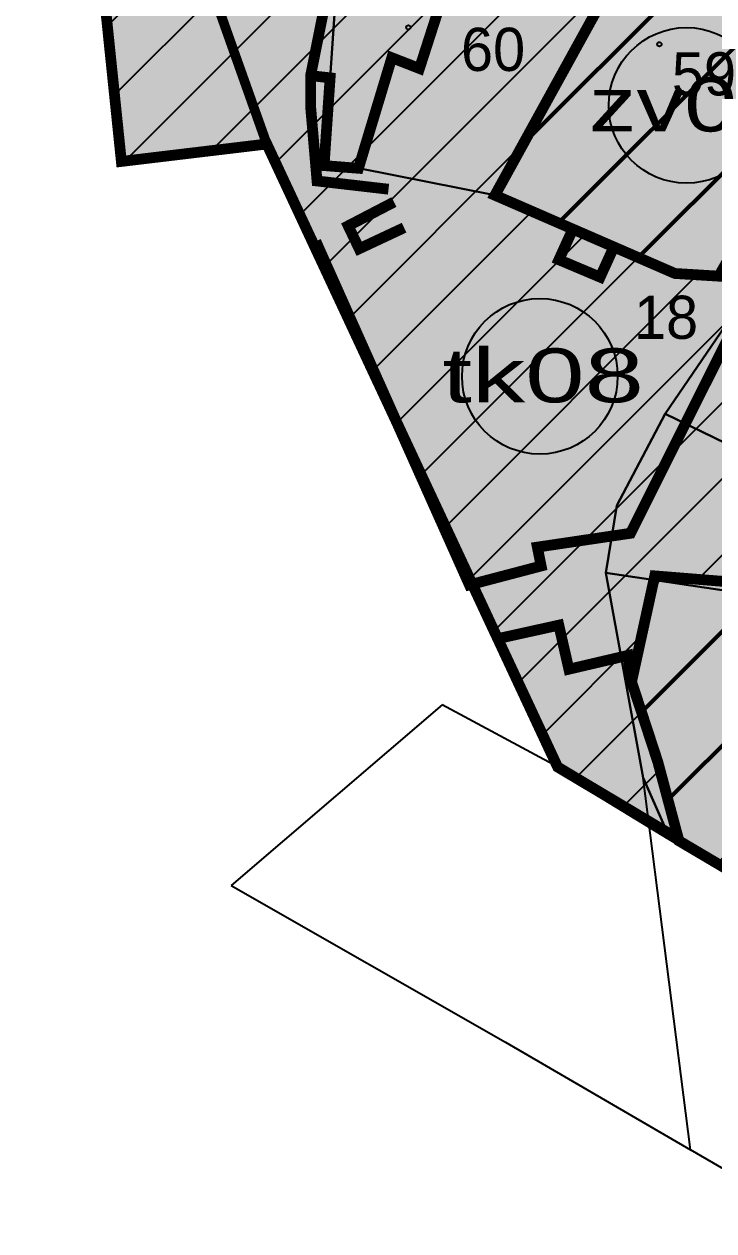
# Model space of a CAD drawing. Extents: x 219756 to 220247, y 631873 to 632472.
# Drawn here: x 219858.4 to 219890.4, y 632067.3 to 632123.3 of the extents above; entities that cross this region are included whole.
import ezdxf
from ezdxf.enums import TextEntityAlignment as Align

# ---------------------------------------------------------------- set-up
doc = ezdxf.new("R2010")
doc.units = 0
doc.header["$MEASUREMENT"] = 0
for name, color, linetype in [('1601', 1, 'Continuous'), ('1602', 1, 'Continuous'), ('1602_OLD', 7, 'Continuous'), ('1603', 7, 'Continuous'), ('1802', 5, 'Continuous'), ('1803A', 7, 'Continuous'), ('18NOTE99', 2, 'Continuous'), ('YEUD7151', 7, 'Continuous'), ('YEUD7637', 7, 'Continuous')]:
    doc.layers.add(name, color=color, linetype=linetype)
doc.styles.add('HEBTEXT', font='HEBTXT')
doc.styles.add('HEBTXT', font='hebtxt')
doc.styles.add('WinHeb_WindowsTTF', font='arial.ttf')

# ---------------------------------------------------------------- blocks, each defined once
blk = doc.blocks.new('1803')
blk.add_circle((0, 0), 3.606)
at = {"style": 'HEBTEXT'}
for tag, p in [('MIGRASH', (0, 0)), ('TABA', (0, -3.333)), ('YEUD', (0, -6.667))]:
    blk.add_attdef(tag, text='', height=2.5, dxfattribs=at).set_placement(p, align=Align.MIDDLE_CENTER)
at = {"style": 'HEBTEXT', "flags": 1}
blk.add_attdef('AREA', text='', height=2.5, dxfattribs=at).set_placement((0, -10), align=Align.MIDDLE_CENTER)
blk = doc.blocks.new('PARCEL')
blk.add_circle((0, 0), 0.1)
at = {"style": 'HEBTXT'}
blk.add_attdef('PARCEL_NO', (1.572, -0.082), '', height=2, dxfattribs=at)
at = {"style": 'HEBTXT', "flags": 1}
for tag, p in [('PARCEL_BUI', (0, -6)), ('SETTLEMENT', (0, -9)), ('MUNICIPAL_', (0, -12)), ('LEGAL_AREA', (0, -15)), ('GUSH_SUFFI', (0, -18.137)), ('GUSH_NO', (0, -21.137)), ('PERIMETER', (0, -24.137)), ('AREA', (0, -27.137)), ('ON_SHEET', (0, -29.74)), ('OWNERSHIP', (0.105, -32.665))]:
    blk.add_attdef(tag, p, '', height=2, dxfattribs=at)

msp = doc.modelspace()

# ---------------------------------------------------------------- hatches: boundary and pattern name
at = {"layer": 'YEUD7151'}
for points in [[(219896.402, 632121.715), (219886.636, 632126.965), (219883.837, 632121.886), (219880.23, 632115.34), (219888.574, 632111.715), (219889.984, 632111.628), (219890.605, 632111.59), (219891.649, 632113.414), (219892.046, 632114.107)], [(219896.402, 632121.715), (219886.636, 632126.965), (219883.837, 632121.886), (219880.23, 632115.34), (219888.574, 632111.715), (219889.984, 632111.628), (219890.605, 632111.59), (219891.649, 632113.414), (219892.046, 632114.107)], [(219902.152, 632095.465), (219896.851, 632096.959), (219887.639, 632097.698), (219886.564, 632092.793), (219887.781, 632089.077), (219888.761, 632085.418), (219901.531, 632077.878), (219909.496, 632092.465)], [(219902.152, 632095.465), (219896.851, 632096.959), (219887.639, 632097.698), (219886.564, 632092.793), (219887.781, 632089.077), (219888.761, 632085.418), (219901.531, 632077.878), (219909.496, 632092.465)]]:
    msp.add_hatch(color=41, dxfattribs=at).paths.add_polyline_path(points)
at = {"layer": 'YEUD7151', "lineweight": 50}
h = msp.add_hatch(dxfattribs=at)
h.set_pattern_fill('LINE', color=250, scale=30, angle=45, style=0)
h.paths.add_polyline_path([(219896.402, 632121.715), (219886.636, 632126.965), (219883.837, 632121.886), (219880.23, 632115.34), (219888.574, 632111.715), (219889.984, 632111.628), (219890.605, 632111.59), (219891.649, 632113.414), (219892.046, 632114.107)])
h = msp.add_hatch(dxfattribs=at)
h.set_pattern_fill('LINE', color=250, scale=30, angle=45, style=0)
h.paths.add_polyline_path([(219896.402, 632121.715), (219886.636, 632126.965), (219883.837, 632121.886), (219880.23, 632115.34), (219888.574, 632111.715), (219889.984, 632111.628), (219890.605, 632111.59), (219891.649, 632113.414), (219892.046, 632114.107)])
h = msp.add_hatch(dxfattribs=at)
h.set_pattern_fill('LINE', color=250, scale=30, angle=45, style=0)
h.paths.add_polyline_path([(219902.152, 632095.465), (219896.851, 632096.959), (219887.639, 632097.698), (219886.564, 632092.793), (219887.781, 632089.077), (219888.761, 632085.418), (219901.531, 632077.878), (219909.496, 632092.465)])
h = msp.add_hatch(dxfattribs=at)
h.set_pattern_fill('LINE', color=250, scale=30, angle=45, style=0)
h.paths.add_polyline_path([(219902.152, 632095.465), (219896.851, 632096.959), (219887.639, 632097.698), (219886.564, 632092.793), (219887.781, 632089.077), (219888.761, 632085.418), (219901.531, 632077.878), (219909.496, 632092.465)])
at = {"layer": 'YEUD7637'}
h = msp.add_hatch(color=3, dxfattribs=at)
h.dxf.hatch_style = 1
h.paths.add_polyline_path([(219902.271, 632107.535), (219900.636, 632108.465), (219894.48, 632112.84), (219892.046, 632114.107), (219891.733, 632113.56), (219890.605, 632111.59), (219888.574, 632111.715), (219880.23, 632115.34), (219886.636, 632126.965), (219891.339, 632133.34), (219894.309, 632138.025), (219895.855, 632140.465), (219899.636, 632146.465), (219913.968, 632167.453), (219915.683, 632169.965), (219926.177, 632179.89), (219928.371, 632181.965), (219928.576, 632182.156), (219931.773, 632185.126), (219933.214, 632186.465), (219941.777, 632177.715), (219945.699, 632182.965), (219951.058, 632179.59), (219954.261, 632185.454), (219940.051, 632194.115), (219927.902, 632201.533), (219922.803, 632204.648), (219921.106, 632201.626), (219919.121, 632198.09), (219922.351, 632196.17), (219927.386, 632193.178), (219926.151, 632191.48), (219924.256, 632188.877), (219917.589, 632179.715), (219916.496, 632179.09), (219914.876, 632176.551), (219914.183, 632175.465), (219910.011, 632170.34), (219905.605, 632164.715), (219902.373, 632160.319), (219899.449, 632156.34), (219893.902, 632148.84), (219887.917, 632139.59), (219885.23, 632135.09), (219884.06, 632133.716), (219883.527, 632133.09), (219877.699, 632124.215), (219872.98, 632126.465), (219871.246, 632127.465), (219867.837, 632129.147), (219869.109, 632147.648), (219870.753, 632148.179), (219872.346, 632147.382), (219867.554, 632154.431), (219862.402, 632159.465), (219860.779, 632159.921), (219858.402, 632160.59), (219859.574, 632149.715), (219859.964, 632144.965), (219860.088, 632144.251), (219862.91, 632116.907), (219869.652, 632117.715), (219883.136, 632088.84), (219888.739, 632085.501), (219887.781, 632089.077), (219886.564, 632092.793), (219887.639, 632097.698), (219896.851, 632096.959), (219898.351, 632100.229), (219898.596, 632100.764), (219898.661, 632100.883), (219898.909, 632101.335), (219901.25, 632105.472)])
h = msp.add_hatch(dxfattribs=at)
h.set_pattern_fill('ANSI31', color=142, scale=20)
h.paths.add_polyline_path([(219902.271, 632107.535), (219900.636, 632108.465), (219894.48, 632112.84), (219892.046, 632114.107), (219891.733, 632113.56), (219890.605, 632111.59), (219888.574, 632111.715), (219880.23, 632115.34), (219886.636, 632126.965), (219891.339, 632133.34), (219894.309, 632138.025), (219895.855, 632140.465), (219899.636, 632146.465), (219913.968, 632167.453), (219915.683, 632169.965), (219926.177, 632179.89), (219928.371, 632181.965), (219928.576, 632182.156), (219931.773, 632185.126), (219933.214, 632186.465), (219941.777, 632177.715), (219945.699, 632182.965), (219951.058, 632179.59), (219954.261, 632185.454), (219940.051, 632194.115), (219927.902, 632201.533), (219922.803, 632204.648), (219921.106, 632201.626), (219919.121, 632198.09), (219922.351, 632196.17), (219927.386, 632193.178), (219926.151, 632191.48), (219924.256, 632188.877), (219917.589, 632179.715), (219916.496, 632179.09), (219914.876, 632176.551), (219914.183, 632175.465), (219910.011, 632170.34), (219905.605, 632164.715), (219902.373, 632160.319), (219899.449, 632156.34), (219893.902, 632148.84), (219887.917, 632139.59), (219885.23, 632135.09), (219884.06, 632133.716), (219883.527, 632133.09), (219877.699, 632124.215), (219872.98, 632126.465), (219871.246, 632127.465), (219867.837, 632129.147), (219869.109, 632147.648), (219870.753, 632148.179), (219872.346, 632147.382), (219867.554, 632154.431), (219862.402, 632159.465), (219860.779, 632159.921), (219858.402, 632160.59), (219859.574, 632149.715), (219859.964, 632144.965), (219860.088, 632144.251), (219862.91, 632116.907), (219869.652, 632117.715), (219883.136, 632088.84), (219888.739, 632085.501), (219887.781, 632089.077), (219886.564, 632092.793), (219887.639, 632097.698), (219896.851, 632096.959), (219898.351, 632100.229), (219898.596, 632100.764), (219898.661, 632100.883), (219898.909, 632101.335), (219901.25, 632105.472)])

# ---------------------------------------------------------------- linework, layer by layer
at = {"color": 6, "const_width": 0.2}
msp.add_lwpolyline([(219862.91, 632116.907), (219860.088, 632144.251), (219859.964, 632144.965)], dxfattribs=at)
at = {"layer": '1601', "const_width": 0.45}
msp.add_lwpolyline([(219933.308, 632123.965), (219929.027, 632117.965), (219924.933, 632112.34), (219923.449, 632111.09), (219919.996, 632106.465), (219915.089, 632100.215), (219914.074, 632098.965), (219910.324, 632093.84), (219909.496, 632092.465), (219901.531, 632077.878), (219901.531, 632077.878), (219901.531, 632077.878), (219901.531, 632077.878), (219888.266, 632085.711), (219883.136, 632088.84), (219869.652, 632117.715), (219865.121, 632130.465)], dxfattribs=at)
at = {"layer": '1602'}
for points in [[(219872.98, 632126.465), (219872.308, 632116.715), (219873.902, 632116.59), (219880.23, 632115.34), (219888.574, 632111.715), (219890.605, 632111.59), (219891.886, 632110.715), (219891.121, 632109.59), (219888.121, 632105.215), (219885.886, 632100.965), (219885.371, 632097.84), (219887.105, 632088.34), (219888.266, 632085.711), (219883.136, 632088.84), (219869.652, 632117.715), (219865.121, 632130.465)], [(219877.699, 632124.215), (219876.73, 632121.215), (219875.449, 632121.715), (219873.902, 632116.59), (219880.23, 632115.34), (219886.636, 632126.965)], [(219896.605, 632101.09), (219888.121, 632105.215), (219885.886, 632100.965), (219885.371, 632097.84), (219894.605, 632096.465)]]:
    msp.add_lwpolyline(points, dxfattribs=at)
for points in [[(219886.636, 632126.965), (219896.402, 632121.715), (219890.605, 632111.59), (219888.574, 632111.715), (219880.23, 632115.34)], [(219877.699, 632124.215), (219876.199, 632124.84), (219872.98, 632126.465), (219872.308, 632116.715), (219873.902, 632116.59), (219875.449, 632121.715), (219876.73, 632121.215)], [(219891.121, 632109.59), (219898.683, 632105.465), (219896.605, 632101.09), (219888.121, 632105.215)], [(219909.496, 632092.465), (219902.152, 632095.465), (219896.386, 632097.09), (219894.605, 632096.465), (219885.371, 632097.84), (219887.105, 632088.34), (219888.266, 632085.711), (219901.531, 632077.878)]]:
    msp.add_lwpolyline(points, close=True, dxfattribs=at)
at = {"layer": '1602_OLD'}
for points in [[(219865.121, 632130.465), (219869.652, 632117.715)], [(219865.121, 632130.465), (219869.652, 632117.715)], [(219865.121, 632130.465), (219869.652, 632117.715), (219883.136, 632088.84), (219883.136, 632088.84), (219883.136, 632088.84), (219883.136, 632088.84), (219888.266, 632085.711), (219887.105, 632088.34), (219885.371, 632097.84), (219885.886, 632100.965), (219888.121, 632105.215), (219891.121, 632109.59), (219891.886, 632110.715), (219890.605, 632111.59), (219888.574, 632111.715), (219880.23, 632115.34), (219873.902, 632116.59), (219872.308, 632116.715), (219872.98, 632126.465)], [(219865.121, 632130.465), (219869.652, 632117.715)], [(219865.121, 632130.465), (219869.652, 632117.715)], [(219865.121, 632130.465), (219869.652, 632117.715), (219883.136, 632088.84), (219883.136, 632088.84), (219883.136, 632088.84), (219883.136, 632088.84), (219888.266, 632085.711), (219887.105, 632088.34), (219885.371, 632097.84), (219885.886, 632100.965), (219888.121, 632105.215), (219891.121, 632109.59), (219891.886, 632110.715), (219890.605, 632111.59), (219888.574, 632111.715), (219880.23, 632115.34), (219873.902, 632116.59), (219872.308, 632116.715), (219872.98, 632126.465)], [(219872.98, 632126.465), (219872.308, 632116.715), (219873.902, 632116.59), (219880.23, 632115.34), (219888.574, 632111.715), (219890.605, 632111.59), (219891.886, 632110.715), (219891.121, 632109.59), (219888.121, 632105.215), (219885.886, 632100.965), (219885.371, 632097.84), (219887.105, 632088.34), (219888.266, 632085.711), (219883.136, 632088.84), (219869.652, 632117.715), (219865.121, 632130.465)], [(219886.636, 632126.965), (219880.23, 632115.34), (219873.902, 632116.59), (219875.449, 632121.715), (219876.73, 632121.215), (219877.699, 632124.215)], [(219886.636, 632126.965), (219880.23, 632115.34), (219873.902, 632116.59), (219875.449, 632121.715), (219876.73, 632121.215), (219877.699, 632124.215)], [(219877.699, 632124.215), (219876.73, 632121.215), (219875.449, 632121.715), (219873.902, 632116.59), (219880.23, 632115.34), (219886.636, 632126.965)], [(219886.636, 632126.965), (219880.23, 632115.34)], [(219886.636, 632126.965), (219880.23, 632115.34)], [(219886.636, 632126.965), (219880.23, 632115.34)], [(219886.636, 632126.965), (219880.23, 632115.34)], [(219872.308, 632116.715), (219872.98, 632126.465)], [(219872.308, 632116.715), (219872.98, 632126.465)], [(219872.308, 632116.715), (219872.98, 632126.465)], [(219872.308, 632116.715), (219872.98, 632126.465)], [(219877.699, 632124.215), (219876.73, 632121.215)], [(219877.699, 632124.215), (219876.73, 632121.215)], [(219877.699, 632124.215), (219876.73, 632121.215)], [(219877.699, 632124.215), (219876.73, 632121.215)], [(219875.449, 632121.715), (219873.902, 632116.59)], [(219875.449, 632121.715), (219873.902, 632116.59)], [(219875.449, 632121.715), (219873.902, 632116.59)], [(219875.449, 632121.715), (219873.902, 632116.59)], [(219876.73, 632121.215), (219875.449, 632121.715)], [(219876.73, 632121.215), (219875.449, 632121.715)], [(219876.73, 632121.215), (219875.449, 632121.715)], [(219876.73, 632121.215), (219875.449, 632121.715)], [(219869.652, 632117.715), (219883.136, 632088.84)], [(219869.652, 632117.715), (219883.136, 632088.84)], [(219869.652, 632117.715), (219883.136, 632088.84)], [(219869.652, 632117.715), (219883.136, 632088.84)], [(219873.902, 632116.59), (219872.308, 632116.715)], [(219873.902, 632116.59), (219872.308, 632116.715)], [(219873.902, 632116.59), (219872.308, 632116.715)], [(219873.902, 632116.59), (219872.308, 632116.715)], [(219873.902, 632116.59), (219880.23, 632115.34)], [(219873.902, 632116.59), (219880.23, 632115.34)], [(219873.902, 632116.59), (219880.23, 632115.34)], [(219873.902, 632116.59), (219880.23, 632115.34)], [(219880.23, 632115.34), (219888.574, 632111.715)], [(219880.23, 632115.34), (219888.574, 632111.715)], [(219880.23, 632115.34), (219888.574, 632111.715)], [(219880.23, 632115.34), (219888.574, 632111.715)], [(219888.574, 632111.715), (219890.605, 632111.59)], [(219888.574, 632111.715), (219890.605, 632111.59)], [(219888.574, 632111.715), (219890.605, 632111.59)], [(219888.574, 632111.715), (219890.605, 632111.59)], [(219888.121, 632105.215), (219891.121, 632109.59)], [(219888.121, 632105.215), (219891.121, 632109.59)], [(219888.121, 632105.215), (219891.121, 632109.59)], [(219888.121, 632105.215), (219891.121, 632109.59)], [(219896.605, 632101.09), (219888.121, 632105.215), (219885.886, 632100.965), (219885.371, 632097.84), (219894.605, 632096.465)], [(219896.605, 632101.09), (219888.121, 632105.215), (219885.886, 632100.965), (219885.371, 632097.84), (219894.605, 632096.465)], [(219896.605, 632101.09), (219888.121, 632105.215), (219885.886, 632100.965), (219885.371, 632097.84), (219894.605, 632096.465)], [(219885.886, 632100.965), (219888.121, 632105.215)], [(219885.886, 632100.965), (219888.121, 632105.215)], [(219885.886, 632100.965), (219888.121, 632105.215)], [(219885.886, 632100.965), (219888.121, 632105.215)], [(219888.121, 632105.215), (219896.605, 632101.09)], [(219888.121, 632105.215), (219896.605, 632101.09)], [(219888.121, 632105.215), (219896.605, 632101.09)], [(219888.121, 632105.215), (219896.605, 632101.09)], [(219885.371, 632097.84), (219885.886, 632100.965)], [(219885.371, 632097.84), (219885.886, 632100.965)], [(219885.371, 632097.84), (219885.886, 632100.965)], [(219885.371, 632097.84), (219885.886, 632100.965)], [(219887.105, 632088.34), (219885.371, 632097.84)], [(219894.605, 632096.465), (219885.371, 632097.84)], [(219887.105, 632088.34), (219885.371, 632097.84)], [(219894.605, 632096.465), (219885.371, 632097.84)], [(219887.105, 632088.34), (219885.371, 632097.84)], [(219894.605, 632096.465), (219885.371, 632097.84)], [(219887.105, 632088.34), (219885.371, 632097.84)], [(219894.605, 632096.465), (219885.371, 632097.84)], [(219877.777, 632091.715), (219867.996, 632083.34)], [(219877.777, 632091.715), (219867.996, 632083.34)], [(219877.777, 632091.715), (219867.996, 632083.34)], [(219877.777, 632091.715), (219867.996, 632083.34)], [(219883.136, 632088.84), (219877.777, 632091.715)], [(219883.136, 632088.84), (219877.777, 632091.715)], [(219883.136, 632088.84), (219877.777, 632091.715)], [(219883.136, 632088.84), (219877.777, 632091.715)], [(219889.293, 632071.09), (219887.105, 632088.34)], [(219889.293, 632071.09), (219887.105, 632088.34)], [(219889.293, 632071.09), (219887.105, 632088.34)], [(219889.293, 632071.09), (219887.105, 632088.34)], [(219867.996, 632083.34), (219880.714, 632076.09)], [(219867.996, 632083.34), (219880.714, 632076.09)], [(219867.996, 632083.34), (219880.714, 632076.09)], [(219867.996, 632083.34), (219880.714, 632076.09)], [(219880.714, 632076.09), (219889.293, 632071.09)], [(219880.714, 632076.09), (219889.293, 632071.09)], [(219880.714, 632076.09), (219889.293, 632071.09)], [(219880.714, 632076.09), (219889.293, 632071.09)], [(219895.777, 632067.34), (219889.293, 632071.09)], [(219895.777, 632067.34), (219889.293, 632071.09)], [(219895.777, 632067.34), (219889.293, 632071.09)], [(219895.777, 632067.34), (219889.293, 632071.09)]]:
    msp.add_lwpolyline(points, dxfattribs=at)
for points in [[(219880.23, 632115.34), (219886.636, 632126.965), (219896.402, 632121.715), (219890.605, 632111.59), (219888.574, 632111.715)], [(219880.23, 632115.34), (219886.636, 632126.965), (219896.402, 632121.715), (219890.605, 632111.59), (219888.574, 632111.715)], [(219886.636, 632126.965), (219896.402, 632121.715), (219890.605, 632111.59), (219888.574, 632111.715), (219880.23, 632115.34)], [(219877.699, 632124.215), (219876.199, 632124.84), (219872.98, 632126.465), (219872.308, 632116.715), (219873.902, 632116.59), (219875.449, 632121.715), (219876.73, 632121.215)], [(219877.699, 632124.215), (219876.199, 632124.84), (219872.98, 632126.465), (219872.308, 632116.715), (219873.902, 632116.59), (219875.449, 632121.715), (219876.73, 632121.215)], [(219877.699, 632124.215), (219876.199, 632124.84), (219872.98, 632126.465), (219872.308, 632116.715), (219873.902, 632116.59), (219875.449, 632121.715), (219876.73, 632121.215)], [(219891.121, 632109.59), (219898.683, 632105.465), (219896.605, 632101.09), (219888.121, 632105.215)], [(219891.121, 632109.59), (219898.683, 632105.465), (219896.605, 632101.09), (219888.121, 632105.215)], [(219891.121, 632109.59), (219898.683, 632105.465), (219896.605, 632101.09), (219888.121, 632105.215)], [(219909.496, 632092.465), (219902.152, 632095.465), (219896.386, 632097.09), (219894.605, 632096.465), (219885.371, 632097.84), (219887.105, 632088.34), (219888.266, 632085.711), (219901.531, 632077.878)], [(219909.496, 632092.465), (219902.152, 632095.465), (219896.386, 632097.09), (219894.605, 632096.465), (219885.371, 632097.84), (219887.105, 632088.34), (219888.266, 632085.711), (219901.531, 632077.878)], [(219909.496, 632092.465), (219902.152, 632095.465), (219896.386, 632097.09), (219894.605, 632096.465), (219885.371, 632097.84), (219887.105, 632088.34), (219888.266, 632085.711), (219901.531, 632077.878)]]:
    msp.add_lwpolyline(points, close=True, dxfattribs=at)
at = {"layer": '1802', "const_width": 0.5}
msp.add_lwpolyline([(219860.088, 632144.251), (219862.91, 632116.907), (219869.652, 632117.715), (219883.136, 632088.84), (219888.739, 632085.501), (219887.781, 632089.077), (219886.564, 632092.793), (219887.639, 632097.698), (219896.851, 632096.959), (219898.351, 632100.229), (219898.596, 632100.764), (219898.661, 632100.883), (219898.909, 632101.335), (219901.25, 632105.472), (219902.271, 632107.535), (219900.636, 632108.465), (219894.48, 632112.84), (219892.046, 632114.107), (219891.733, 632113.56), (219890.605, 632111.59), (219888.574, 632111.715), (219880.23, 632115.34), (219886.636, 632126.965)], dxfattribs=at)
for points in [[(219880.23, 632115.34), (219886.636, 632126.965), (219896.402, 632121.715), (219892.638, 632115.141), (219892.046, 632114.107), (219891.733, 632113.56), (219891.649, 632113.414), (219890.605, 632111.59), (219889.984, 632111.628), (219888.574, 632111.715)], [(219909.496, 632092.465), (219902.152, 632095.465), (219896.851, 632096.959), (219887.639, 632097.698), (219886.564, 632092.793), (219887.781, 632089.077), (219888.761, 632085.418), (219901.531, 632077.878)]]:
    msp.add_lwpolyline(points, close=True, dxfattribs=at)
at = {"layer": '18NOTE99', "const_width": 0.5}
for points in [[(219871.477, 632127.332), (219872.901, 632126.743), (219872.817, 632126.559), (219871.685, 632120.884), (219871.685, 632119.441), (219871.982, 632116.002), (219875.296, 632115.62)], [(219871.477, 632127.332), (219872.901, 632126.743), (219872.817, 632126.559), (219871.685, 632120.884), (219871.685, 632119.441), (219871.982, 632116.002), (219875.296, 632115.62)], [(219871.685, 632120.884), (219872.588, 632120.782), (219872.308, 632116.715), (219873.902, 632116.59), (219875.449, 632121.715), (219876.73, 632121.215), (219877.699, 632124.215)], [(219871.685, 632120.884), (219872.588, 632120.782), (219872.308, 632116.715), (219873.902, 632116.59), (219875.449, 632121.715), (219876.73, 632121.215), (219877.699, 632124.215)], [(219875.55, 632115.026), (219873.427, 632113.922), (219873.936, 632112.861), (219876.018, 632113.837)], [(219875.55, 632115.026), (219873.427, 632113.922), (219873.936, 632112.861), (219876.018, 632113.837)], [(219883.841, 632113.771), (219883.196, 632112.351), (219885.107, 632111.545), (219885.744, 632112.944)], [(219883.841, 632113.771), (219883.196, 632112.351), (219885.107, 632111.545), (219885.744, 632112.944)], [(219891.071, 632108.774), (219886.518, 632099.673), (219882.198, 632099.031), (219882.373, 632098.156), (219879.046, 632097.281), (219871.924, 632113.208)], [(219891.071, 632108.774), (219886.518, 632099.673), (219882.198, 632099.031), (219882.373, 632098.156), (219879.046, 632097.281), (219871.924, 632113.208)], [(219880.359, 632094.788), (219883.191, 632095.414), (219883.658, 632093.372), (219886.401, 632094.014), (219886.564, 632092.793)], [(219880.359, 632094.788), (219883.191, 632095.414), (219883.658, 632093.372), (219886.401, 632094.014), (219886.564, 632092.793)]]:
    msp.add_lwpolyline(points, dxfattribs=at)

# ---------------------------------------------------------------- block references
at = {"layer": '1603'}
ref = msp.add_blockref('PARCEL', (219876.217, 632123.122), dxfattribs=at)
ref.add_attrib('PARCEL_NO', '60', (219878.656, 632121.102), dxfattribs={"layer": '0', "height": 2, "style": 'HEBTXT'})
ref = msp.add_blockref('PARCEL', (219887.855, 632122.34), dxfattribs=at)
ref.add_attrib('PARCEL_NO', '59', (219888.433, 632119.968), dxfattribs={"layer": '0', "height": 2, "style": 'HEBTXT'})
ref = msp.add_blockref('PARCEL', (219893.031, 632109.766), dxfattribs=at)
ref.add_attrib('PARCEL_NO', '18', (219886.676, 632108.685), dxfattribs={"layer": '0', "height": 2, "style": 'HEBTXT'})
at = {"layer": '1803A'}
ref = msp.add_blockref('1803', (219889.111, 632119.505), dxfattribs=at)
ref.add_attrib('MIGRASH', 'zv08', dxfattribs={"layer": '0', "height": 2.5, "style": 'WinHeb_WindowsTTF', "width": 1.264424}).set_placement((219889.251, 632119.547), align=Align.MIDDLE_CENTER)
ref = msp.add_blockref('1803', (219882.311, 632106.947), dxfattribs=at)
ref.add_attrib('MIGRASH', 'tk08', dxfattribs={"layer": '0', "height": 2.5, "style": 'WinHeb_WindowsTTF', "width": 1.416695}).set_placement((219882.463, 632106.989), align=Align.MIDDLE_CENTER)

doc.saveas('drawing.dxf')
